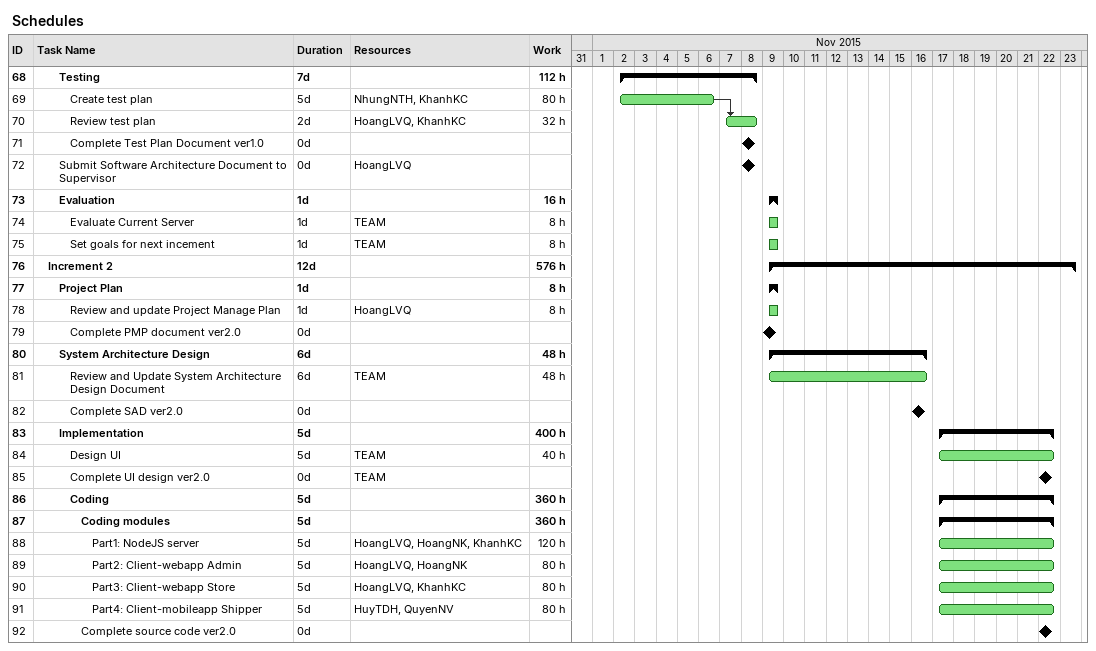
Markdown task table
Schedules

| ID | Level | Task | Duration | Start | Finish | Predecessors | Resources | Work (h) |
|---|---|---|---|---|---|---|---|---|
| 68 | 3 | **Testing** | 7d | 2015-11-02 | 2015-11-08 |  |  | 112 |
| 69 | 4 | Create test plan | 5d | 2015-11-02 | 2015-11-06 |  | NhungNTH, KhanhKC | 80 |
| 70 | 4 | Review test plan | 2d | 2015-11-07 | 2015-11-08 | 69 | HoangLVQ, KhanhKC | 32 |
| 71 | 4 | Complete Test Plan Document ver1.0 | 0d | 2015-11-08 | 2015-11-08 |  |  |  |
| 72 | 3 | Submit Software Architecture Document to Supervisor | 0d | 2015-11-08 | 2015-11-08 |  | HoangLVQ |  |
| 73 | 3 | **Evaluation** | 1d | 2015-11-09 | 2015-11-09 |  |  | 16 |
| 74 | 4 | Evaluate Current Server | 1d | 2015-11-09 | 2015-11-09 |  | TEAM | 8 |
| 75 | 4 | Set goals for next incement | 1d | 2015-11-09 | 2015-11-09 |  | TEAM | 8 |
| 76 | 2 | **Increment 2** | 12d | 2015-11-09 | 2015-11-23 |  |  | 576 |
| 77 | 3 | **Project Plan** | 1d | 2015-11-09 | 2015-11-09 |  |  | 8 |
| 78 | 4 | Review and update Project Manage Plan | 1d | 2015-11-09 | 2015-11-09 |  | HoangLVQ | 8 |
| 79 | 4 | Complete PMP document ver2.0 | 0d | 2015-11-09 | 2015-11-09 |  |  |  |
| 80 | 3 | **System Architecture Design** | 6d | 2015-11-09 | 2015-11-16 |  |  | 48 |
| 81 | 4 | Review and Update System Architecture Design Document | 6d | 2015-11-09 | 2015-11-16 |  | TEAM | 48 |
| 82 | 4 | Complete SAD ver2.0 | 0d | 2015-11-16 | 2015-11-16 |  |  |  |
| 83 | 3 | **Implementation** | 5d | 2015-11-17 | 2015-11-22 |  |  | 400 |
| 84 | 4 | Design UI | 5d | 2015-11-17 | 2015-11-22 |  | TEAM | 40 |
| 85 | 4 | Complete UI design ver2.0 | 0d | 2015-11-22 | 2015-11-22 |  | TEAM |  |
| 86 | 4 | **Coding** | 5d | 2015-11-17 | 2015-11-22 |  |  | 360 |
| 87 | 5 | **Coding modules** | 5d | 2015-11-17 | 2015-11-22 |  |  | 360 |
| 88 | 6 | Part1: NodeJS server | 5d | 2015-11-17 | 2015-11-22 |  | HoangLVQ, HoangNK, KhanhKC | 120 |
| 89 | 6 | Part2: Client-webapp Admin | 5d | 2015-11-17 | 2015-11-22 |  | HoangLVQ, HoangNK | 80 |
| 90 | 6 | Part3: Client-webapp Store | 5d | 2015-11-17 | 2015-11-22 |  | HoangLVQ, KhanhKC | 80 |
| 91 | 6 | Part4: Client-mobileapp Shipper | 5d | 2015-11-17 | 2015-11-22 |  | HuyTDH, QuyenNV | 80 |
| 92 | 5 | Complete source code ver2.0 | 0d | 2015-11-22 | 2015-11-22 |  |  |  |
